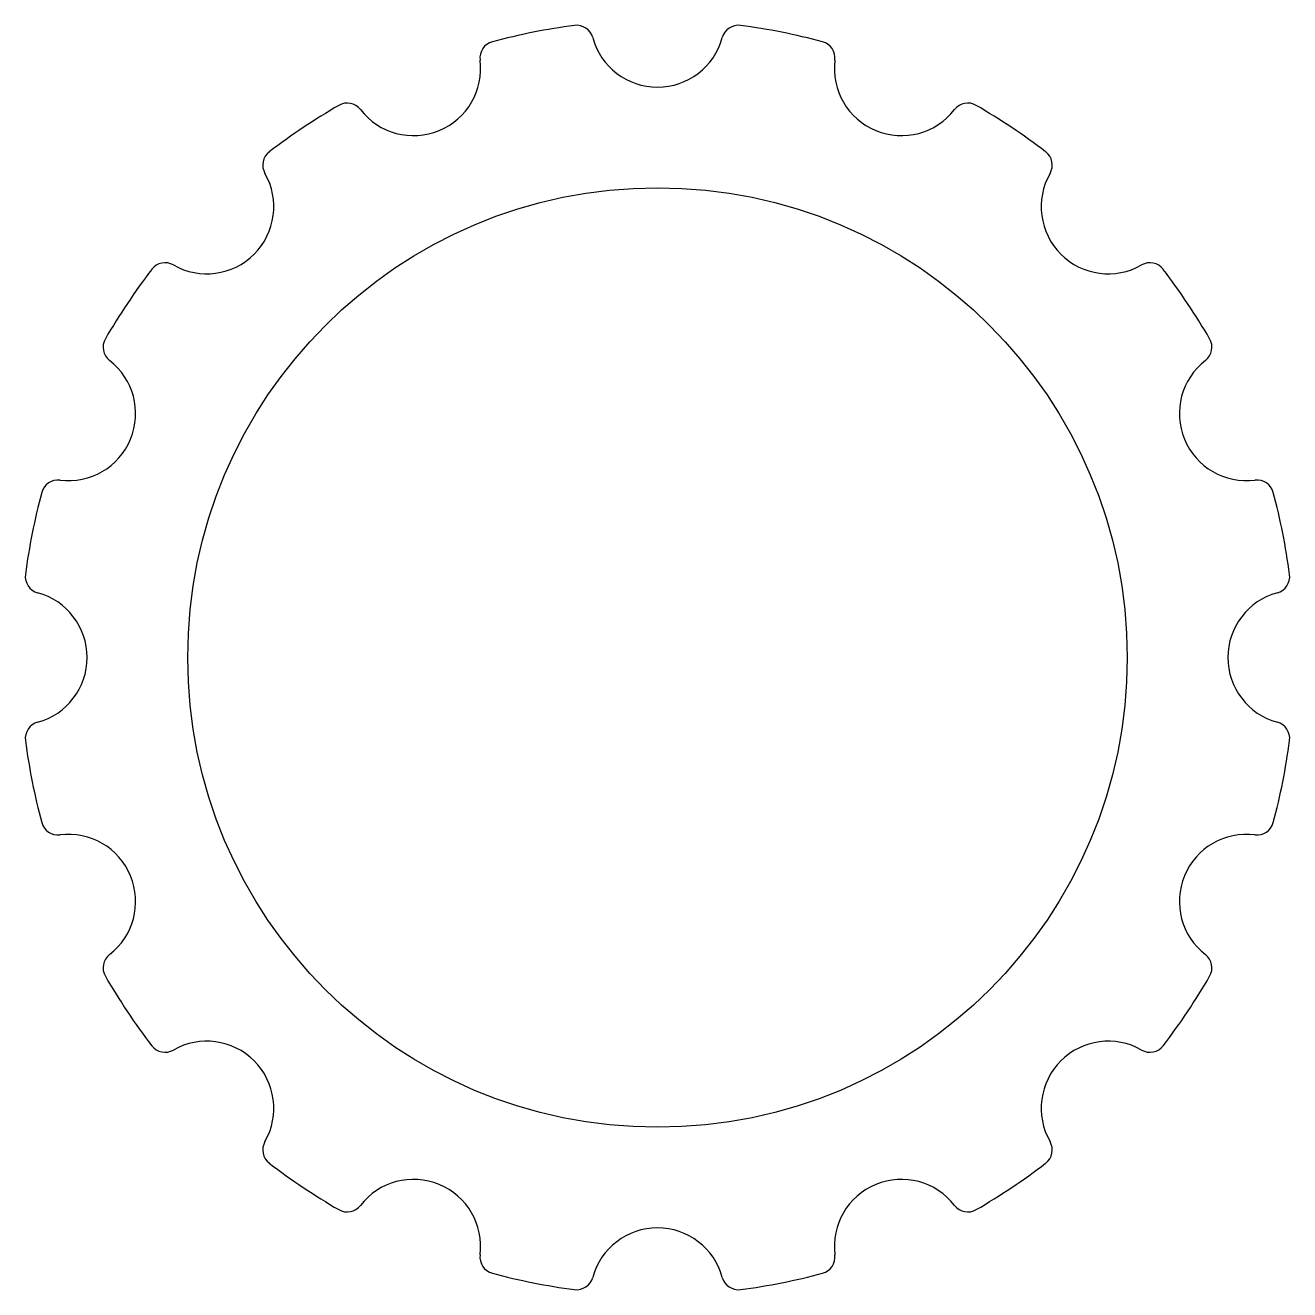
# Model space of a CAD drawing. Extents: x 474.2 to 511.8, y 482.5 to 520.2.
import ezdxf

# ---------------------------------------------------------------- set-up
doc = ezdxf.new("R2010")
doc.units = 0
doc.layers.add('DIM', color=5, linetype='CONTINUOUS')

msp = doc.modelspace()

# ---------------------------------------------------------------- linework, layer by layer
at = {"layer": 'DIM', "color": 0}
msp.add_circle((493.005, 501.347), 14, dxfattribs=at)
for centre, radius, start, end in [((493.005, 501.347), 19, 97.4911, 105.0089), ((490.593, 519.69), 0.5, 15.2575, 97.4911), ((495.417, 519.69), 0.5, 82.5089, 164.7425), ((493.005, 501.347), 19, 74.9911, 82.5089), ((488.214, 519.216), 0.5, 105.0089, 187.2425), ((493.005, 520.347), 2, 195.2575, 344.7425), ((497.796, 519.216), 0.5, 352.7575, 74.9911), ((485.734, 518.901), 2, 217.7575, 7.2425), ((500.276, 518.901), 2, 172.7575, 322.2425), ((493.005, 501.347), 19, 119.9911, 127.5089), ((483.758, 517.37), 0.5, 37.7575, 119.9911), ((502.253, 517.37), 0.5, 60.0089, 142.2425), ((493.005, 501.347), 19, 52.4911, 60.0089), ((481.741, 516.023), 0.5, 127.5089, 209.7425), ((504.27, 516.023), 0.5, 330.2575, 52.4911), ((479.57, 514.782), 2, 240.2575, 29.7425), ((506.44, 514.782), 2, 150.2575, 299.7425), ((493.005, 501.347), 19, 142.4911, 150.0089), ((478.33, 512.612), 0.5, 60.2575, 142.4911), ((507.68, 512.612), 0.5, 37.5089, 119.7425), ((493.005, 501.347), 19, 29.9911, 37.5089), ((476.982, 510.595), 0.5, 150.0089, 232.2425), ((509.028, 510.595), 0.5, 307.7575, 29.9911), ((475.451, 508.618), 2, 262.7575, 52.2425), ((510.559, 508.618), 2, 127.7575, 277.2425), ((475.136, 506.138), 0.5, 82.7575, 164.9911), ((510.874, 506.138), 0.5, 15.0089, 97.2425), ((493.005, 501.347), 19, 164.9911, 172.5089), ((493.005, 501.347), 19, 7.4911, 15.0089), ((474.663, 503.759), 0.5, 172.5089, 254.7425), ((511.347, 503.759), 0.5, 285.2575, 7.4911), ((474.005, 501.347), 2, 285.2575, 74.7425), ((512.005, 501.347), 2, 105.2575, 254.7425), ((474.663, 498.936), 0.5, 105.2575, 187.4911), ((511.347, 498.936), 0.5, 352.5089, 74.7425), ((493.005, 501.347), 19, 187.4911, 195.0089), ((493.005, 501.347), 19, 344.9911, 352.5089), ((475.136, 496.557), 0.5, 195.0089, 277.2425), ((510.874, 496.557), 0.5, 262.7575, 344.9911), ((475.451, 494.076), 2, 307.7575, 97.2425), ((510.559, 494.076), 2, 82.7575, 232.2425), ((476.982, 492.1), 0.5, 127.7575, 209.9911), ((509.028, 492.1), 0.5, 330.0089, 52.2425), ((493.005, 501.347), 19, 209.9911, 217.5089), ((493.005, 501.347), 19, 322.4911, 330.0089), ((479.57, 487.912), 2, 330.2575, 119.7425), ((506.44, 487.912), 2, 60.2575, 209.7425), ((478.33, 490.083), 0.5, 217.5089, 299.7425), ((507.68, 490.083), 0.5, 240.2575, 322.4911), ((481.741, 486.672), 0.5, 150.2575, 232.4911), ((504.27, 486.672), 0.5, 307.5089, 29.7425), ((493.005, 501.347), 19, 232.4911, 240.0089), ((493.005, 501.347), 19, 299.9911, 307.5089), ((485.734, 483.794), 2, 352.7575, 142.2425), ((500.276, 483.794), 2, 37.7575, 187.2425), ((483.758, 485.325), 0.5, 240.0089, 322.2425), ((502.253, 485.325), 0.5, 217.7575, 299.9911), ((493.005, 482.347), 2, 15.2575, 164.7425), ((488.214, 483.479), 0.5, 172.7575, 254.9911), ((497.796, 483.479), 0.5, 285.0089, 7.2425), ((493.005, 501.347), 19, 254.9911, 262.5089), ((490.593, 483.005), 0.5, 262.5089, 344.7425), ((495.417, 483.005), 0.5, 195.2575, 277.4911), ((493.005, 501.347), 19, 277.4911, 285.0089)]:
    msp.add_arc(centre, radius, start, end, dxfattribs=at)

doc.saveas('drawing.dxf')
